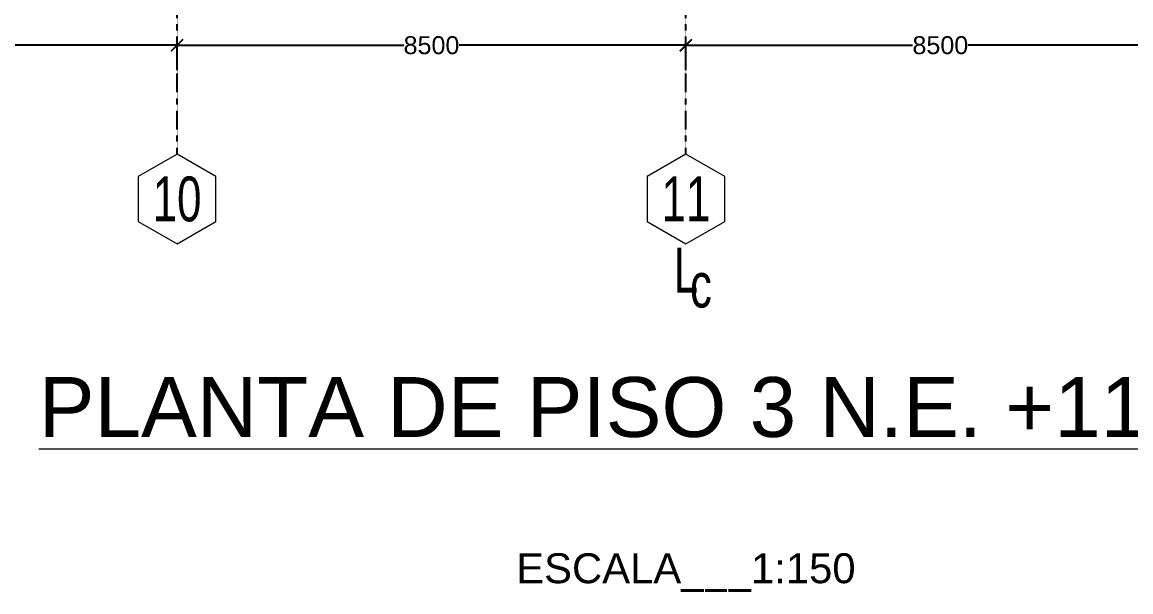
# Model space of a CAD drawing. Header units: millimetres. Extents: x -12345 to 95575, y -14368 to 31862.
# Drawn here: x 31413 to 49932, y -11225 to -1702 of the extents above; entities that cross this region are included whole.
import ezdxf
from ezdxf.enums import TextEntityAlignment as Align

# ---------------------------------------------------------------- set-up
doc = ezdxf.new("R2010")
doc.units = ezdxf.units.MM
doc.header["$LTSCALE"] = 0.95
doc.linetypes.add('DXK_LINE_DOT3', pattern=[5.9187, 2.979, -0.9799, 0.9799, -0.9799])
doc.layers.get('0').update_dxf_attribs({"color": 255})
for name, color, linetype in [('COTAS', 8, 'Continuous'), ('HCB-EJES', 1, 'Continuous'), ('HCB-ROTULOS', 2, 'Continuous')]:
    doc.layers.add(name, color=color, linetype=linetype)
for name, color, linetype, lineweight in [('HCB-TEXT-H1', 6, 'Continuous', 18), ('HCB-TEXT-H2', 4, 'Continuous', 18), ('HCB_EJES', 1, 'DXK_LINE_DOT3', 9)]:
    doc.layers.add(name, color=color, linetype=linetype, lineweight=lineweight)
doc.styles.add('VERDANA', font='arial.ttf')
doc.dimstyles.new('1.125', dxfattribs={"dimscale": 0, "dimtxt": 300, "dimasz": 200, "dimexe": 4, "dimexo": 4, "dimgap": 15, "dimtad": 0, "dimdec": 0, "dimzin": 4, "dimdsep": 46, "dimtxsty": 'VERDANA', "dimblk": 'ARCHTICK', "dimcen": -10, "dimclrd": 256, "dimclrt": 3, "dimadec": 0, "dimazin": 0, "dimtfac": 1, "dimtdec": 0, "dimtmove": 2, "dimatfit": 0, "dimldrblk": 'OBLIQUE', "dimfxl": 0.05, "dimtolj": 1, "dimtzin": 0, "dimarcsym": 0})

# ---------------------------------------------------------------- blocks, each defined once
blk = doc.blocks.new('_ArchTick')
at = {"color": 0, "linetype": 'ByBlock', "const_width": 0.15}
blk.add_lwpolyline([(-0.5, -0.5), (0.5, 0.5)], dxfattribs=at)
blk = doc.blocks.new('*D616')
at = {"layer": 'COTAS', "color": 0, "lineweight": -2, "transparency": 16777216}
for p, q in [((25500, -2507), (25500, -2085)), ((34000, -2507), (34000, -2085))]:
    blk.add_line(p, q, dxfattribs=at)
at = {"layer": 'COTAS', "lineweight": -2, "transparency": 16777216}
for p, q in [((25500, -2089), (29287, -2089)), ((34000, -2089), (30213, -2089))]:
    blk.add_line(p, q, dxfattribs=at)
at = {"layer": 'Defpoints', "color": 0, "transparency": 16777216}
for p in [(25500, -2089), (25500, -2511), (34000, -2511)]:
    blk.add_point(p, dxfattribs=at)
at = {"layer": 'COTAS', "lineweight": -2, "transparency": 16777216, "xscale": 200, "yscale": 200, "zscale": 200, "rotation": 180}
blk.add_blockref('_ArchTick', (25500, -2089), dxfattribs=at)
at = {"layer": 'COTAS', "lineweight": -2, "transparency": 16777216, "xscale": 200, "yscale": 200, "zscale": 200}
blk.add_blockref('_ArchTick', (34000, -2089), dxfattribs=at)
at = {"layer": 'COTAS', "color": 3, "transparency": 16777216, "insert": (29750, -2089), "char_height": 300, "attachment_point": 5, "style": 'VERDANA'}
blk.add_mtext('\\A1;8500', dxfattribs=at)
blk = doc.blocks.new('_Oblique')
at = {"color": 0, "linetype": 'ByBlock', "lineweight": -2}
blk.add_line((-0.5, -0.5), (0.5, 0.5), dxfattribs=at)
blk = doc.blocks.new('*D617')
at = {"layer": 'COTAS', "color": 0, "lineweight": -2, "transparency": 16777216}
for p, q in [((34000, -2507), (34000, -2085)), ((42500, -2507), (42500, -2085))]:
    blk.add_line(p, q, dxfattribs=at)
at = {"layer": 'COTAS', "lineweight": -2, "transparency": 16777216}
for p, q in [((34000, -2089), (37787, -2089)), ((42500, -2089), (38713, -2089))]:
    blk.add_line(p, q, dxfattribs=at)
at = {"layer": 'Defpoints', "color": 0, "transparency": 16777216}
for p in [(34000, -2089), (34000, -2511), (42500, -2511)]:
    blk.add_point(p, dxfattribs=at)
at = {"layer": 'COTAS', "lineweight": -2, "transparency": 16777216, "xscale": 200, "yscale": 200, "zscale": 200, "rotation": 180}
blk.add_blockref('_ArchTick', (34000, -2089), dxfattribs=at)
at = {"layer": 'COTAS', "lineweight": -2, "transparency": 16777216, "xscale": 200, "yscale": 200, "zscale": 200}
blk.add_blockref('_ArchTick', (42500, -2089), dxfattribs=at)
at = {"layer": 'COTAS', "color": 3, "transparency": 16777216, "insert": (38250, -2089), "char_height": 300, "attachment_point": 5, "style": 'VERDANA'}
blk.add_mtext('\\A1;8500', dxfattribs=at)
blk = doc.blocks.new('*D618')
at = {"layer": 'COTAS', "color": 0, "lineweight": -2, "transparency": 16777216}
for p, q in [((42500, -2507), (42500, -2085)), ((51000, -2507), (51000, -2085))]:
    blk.add_line(p, q, dxfattribs=at)
at = {"layer": 'COTAS', "lineweight": -2, "transparency": 16777216}
for p, q in [((42500, -2089), (46287, -2089)), ((51000, -2089), (47213, -2089))]:
    blk.add_line(p, q, dxfattribs=at)
at = {"layer": 'Defpoints', "color": 0, "transparency": 16777216}
for p in [(42500, -2089), (42500, -2511), (51000, -2511)]:
    blk.add_point(p, dxfattribs=at)
at = {"layer": 'COTAS', "lineweight": -2, "transparency": 16777216, "xscale": 200, "yscale": 200, "zscale": 200, "rotation": 180}
blk.add_blockref('_ArchTick', (42500, -2089), dxfattribs=at)
at = {"layer": 'COTAS', "lineweight": -2, "transparency": 16777216, "xscale": 200, "yscale": 200, "zscale": 200}
blk.add_blockref('_ArchTick', (51000, -2089), dxfattribs=at)
at = {"layer": 'COTAS', "color": 3, "transparency": 16777216, "insert": (46750, -2089), "char_height": 300, "attachment_point": 5, "style": 'VERDANA'}
blk.add_mtext('\\A1;8500', dxfattribs=at)

msp = doc.modelspace()

# ---------------------------------------------------------------- linework, layer by layer
at = {"layer": 'HCB-EJES', "linetype": 'DXK_LINE_DOT3'}
for p, q in [((34000, -3906.8), (34000, 29407)), ((42500, -3906.8), (42500, 29407))]:
    msp.add_line(p, q, dxfattribs=at)
at = {"layer": 'HCB_EJES', "color": 40, "linetype": 'ByBlock', "true_color": 0xf8d731}
for points in [[(33350.5, -5031.8), (34000, -5406.8), (34649.5, -5031.8), (34649.5, -4281.8), (34000, -3906.8), (33350.5, -4281.8)], [(41850.5, -5031.8), (42500, -5406.8), (43149.5, -5031.8), (43149.5, -4281.8), (42500, -3906.8), (41850.5, -4281.8)]]:
    msp.add_lwpolyline(points, close=True, dxfattribs=at)

# ---------------------------------------------------------------- texts
at = {"layer": 'HCB-ROTULOS', "color": 4, "style": 'VERDANA', "width": 0.7}
for s, p in [('10', (34000, -4656.8)), ('11', (42500, -4656.8)), ('L', (42500, -5847.6)), ('c', (42750.3, -6097.8))]:
    msp.add_text(s, height=750, dxfattribs=at).set_placement(p, align=Align.MIDDLE_CENTER)
at = {"layer": 'HCB-TEXT-H1', "style": 'VERDANA'}
msp.add_text('%%UPLANTA DE PISO 3 N.E. +11.05m', height=1000, dxfattribs=at).set_placement((42500, -8135.1), align=Align.MIDDLE_CENTER)
at = {"layer": 'HCB-TEXT-H2', "style": 'VERDANA'}
msp.add_text('ESCALA___1:150', height=500, dxfattribs=at).set_placement((42500, -10830.6), align=Align.MIDDLE_CENTER)

# ---------------------------------------------------------------- dimensions: what is measured, and where the dimension line sits
at = {"layer": 'COTAS'}
for base, p1, p2, picture, middle in [((25500, -2089.1), (34000, -2511.2), (25500, -2511.2), '*D616', (29750, -2089.1)), ((34000, -2089.1), (42500, -2511.2), (34000, -2511.2), '*D617', (38250, -2089.1)), ((42500, -2089.1), (51000, -2511.2), (42500, -2511.2), '*D618', (46750, -2089.1))]:
    dim = msp.add_linear_dim(base=base, p1=p1, p2=p2, dimstyle='1.125', override={"dimscale": 1}, dxfattribs=at)
    dim.commit()
    dim.dimension.update_dxf_attribs({"geometry": picture, "text_midpoint": middle})

doc.saveas('drawing.dxf')
